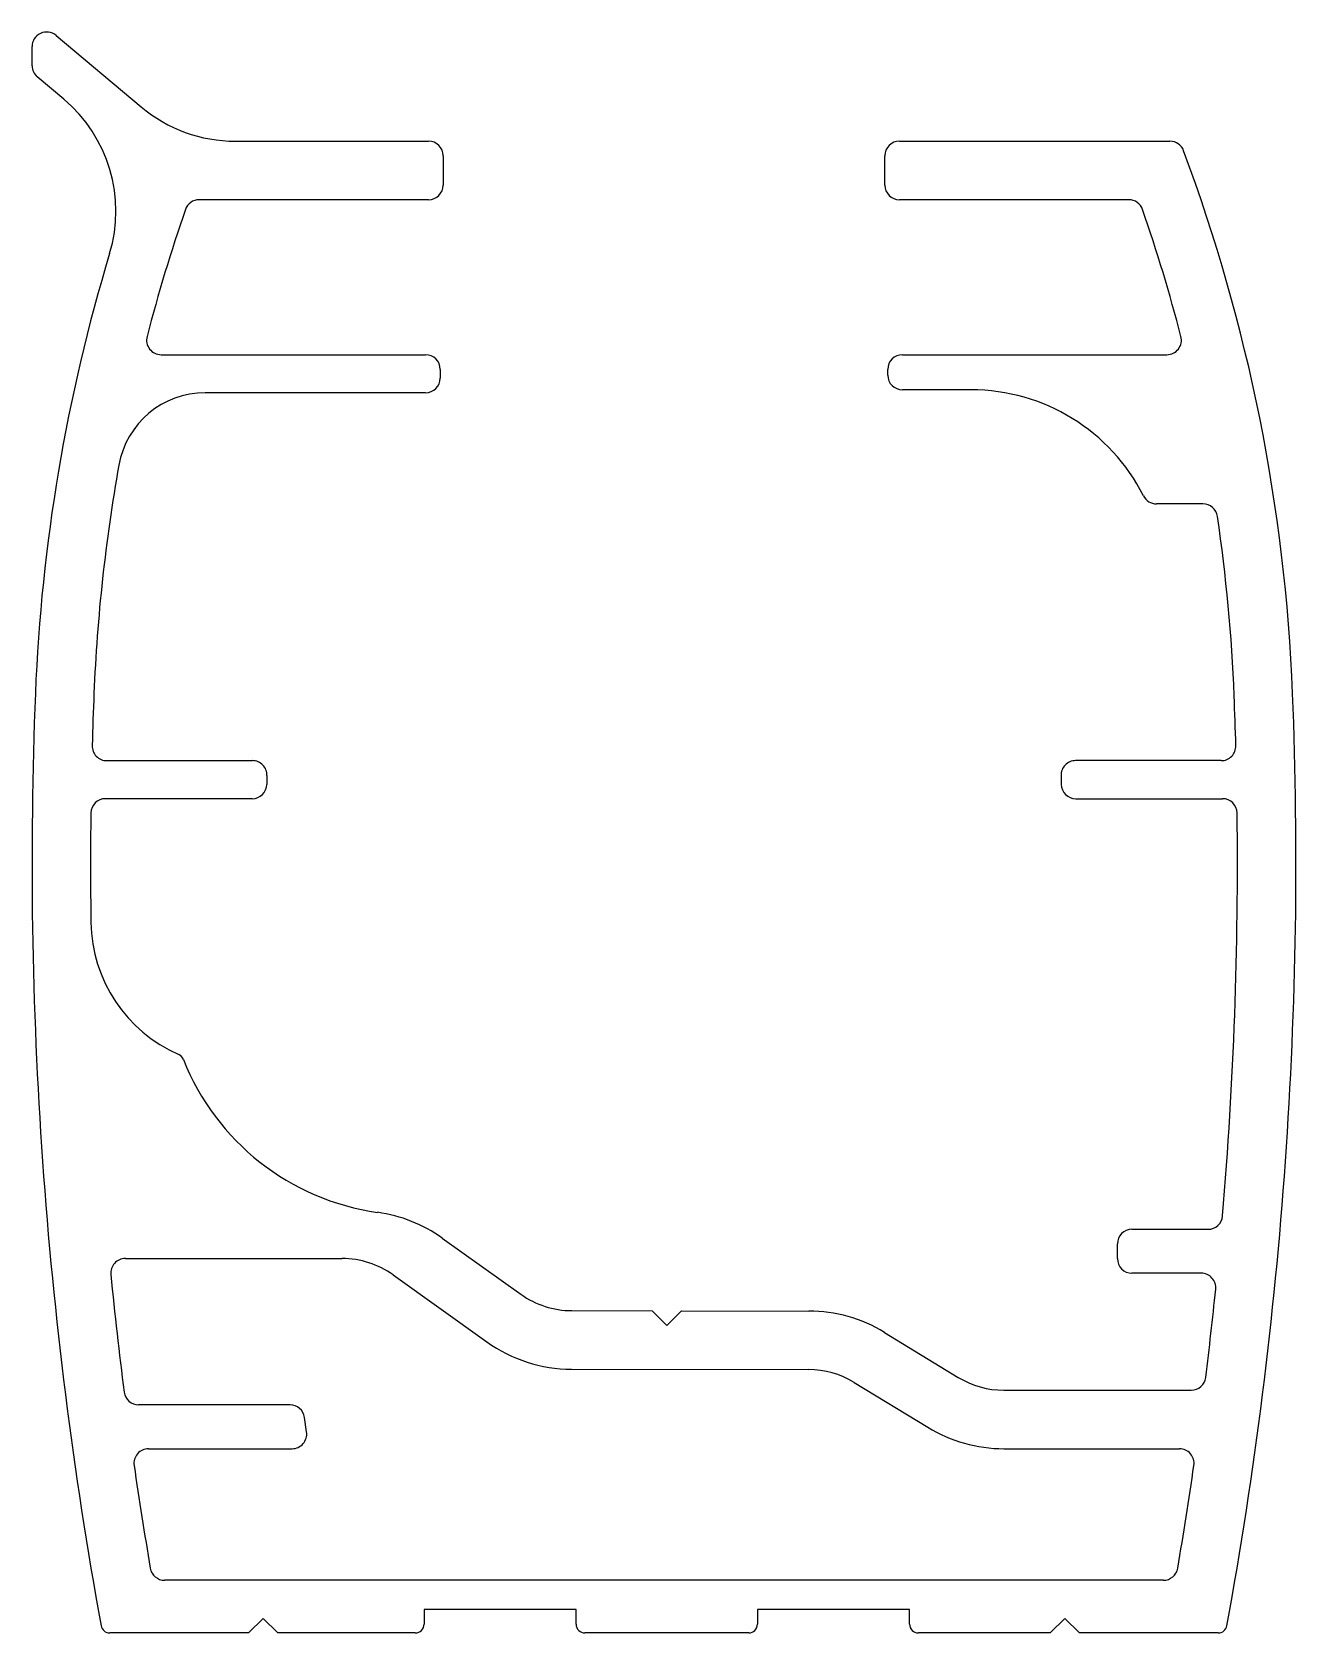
# Model space of a CAD drawing. Extents: x 678.7 to 721.9, y 336.5 to 391.2.
import ezdxf

# ---------------------------------------------------------------- set-up
doc = ezdxf.new("R2010")
doc.units = 0
doc.layers.get('0').update_dxf_attribs({"linetype": 'CONTINUOUS'})

msp = doc.modelspace()

# ---------------------------------------------------------------- linework, layer by layer
for p, q in [((679.546, 391.128), (682.46, 388.683)), ((678.725, 390.092), (678.725, 390.745)), ((679.807, 388.951), (678.903, 389.709)), ((685.674, 387.513), (692.281, 387.513)), ((708.381, 387.513), (717.628, 387.513)), ((692.781, 387.013), (692.781, 386.013)), ((707.881, 386.013), (707.881, 387.013)), ((692.281, 385.513), (684.441, 385.513)), ((716.221, 385.513), (708.381, 385.513)), ((683.142, 380.213), (692.181, 380.213)), ((708.481, 380.213), (717.52, 380.213)), ((692.681, 379.713), (692.681, 379.413)), ((707.981, 379.513), (707.981, 379.713)), ((692.181, 378.913), (684.648, 378.913)), ((710.831, 379.013), (708.481, 379.013)), ((718.758, 375.113), (717.169, 375.113)), ((681.28, 366.335), (686.258, 366.335)), ((719.382, 366.335), (714.404, 366.335)), ((686.758, 365.825), (686.751, 365.525)), ((713.904, 365.825), (713.911, 365.525)), ((686.252, 365.035), (681.235, 365.035)), ((714.41, 365.035), (719.427, 365.035)), ((716.331, 350.313), (718.929, 350.313)), ((692.751, 350.011), (695.439, 348.092)), ((715.831, 349.313), (715.831, 349.813)), ((681.916, 349.313), (689.326, 349.313)), ((691.07, 348.754), (694.277, 346.464)), ((718.695, 348.813), (716.331, 348.813)), ((697.177, 347.533), (699.926, 347.528)), ((699.926, 347.528), (700.427, 347.028)), ((700.427, 347.028), (700.926, 347.527)), ((700.926, 347.527), (705.278, 347.519)), ((707.874, 346.787), (710.39, 345.252)), ((697.174, 345.533), (705.275, 345.519)), ((706.833, 345.08), (709.348, 343.545)), ((711.953, 344.813), (718.356, 344.813)), ((687.546, 344.313), (682.368, 344.313)), ((688.111, 343.384), (688.041, 343.882)), ((682.709, 342.813), (687.616, 342.813)), ((711.953, 342.813), (717.953, 342.813)), ((717.4, 338.313), (683.262, 338.313)), ((692.127, 337.313), (692.127, 336.813)), ((697.327, 337.313), (692.127, 337.313)), ((697.327, 336.813), (697.327, 337.313)), ((703.527, 337.313), (703.527, 336.813)), ((708.727, 337.313), (703.527, 337.313)), ((708.727, 336.813), (708.727, 337.313)), ((686.629, 337.013), (686.129, 336.513)), ((687.129, 336.513), (686.629, 337.013)), ((714.033, 337.013), (713.533, 336.513)), ((714.533, 336.513), (714.033, 337.013)), ((686.129, 336.513), (681.381, 336.513)), ((691.827, 336.513), (687.129, 336.513)), ((703.227, 336.513), (697.627, 336.513)), ((713.533, 336.513), (709.027, 336.513)), ((719.281, 336.513), (714.533, 336.513))]:
    msp.add_line(p, q)
for centre, radius, start, end in [((679.225, 390.745), 0.5, 50.002, 179.9992), ((679.225, 390.092), 0.5, 180.0106, 229.9847), ((676.593, 385.121), 5, 343.119, 50.0018), ((685.674, 392.513), 5, 230.0002, 270.0004), ((692.281, 387.013), 0.5, 0.002, 89.998), ((708.381, 387.013), 0.5, 90.002, 179.998), ((717.628, 387.013), 0.5, 20.4525, 89.9762), ((661.87, 366.245), 60, 2.27554, 20.42875), ((692.281, 386.013), 0.5, 270, 0), ((708.381, 386.013), 0.5, 180, 270), ((684.441, 385.013), 0.5, 90, 160.9496), ((716.221, 385.013), 0.5, 19.0504, 90), ((738.792, 366.245), 58, 160.94961, 165.42679), ((661.87, 366.245), 58, 14.57321, 19.05039), ((738.792, 366.245), 60, 163.11822, 177.72456), ((683.142, 380.713), 0.5, 165.4272, 269.997), ((717.52, 380.713), 0.5, 269.9995, 14.5725), ((692.181, 379.713), 0.5, 0.002, 89.998), ((708.481, 379.713), 0.5, 90.002, 179.998), ((692.181, 379.413), 0.5, 270.002, 359.998), ((708.481, 379.513), 0.5, 180.002, 269.998), ((684.648, 375.913), 3, 90, 169.8759), ((710.831, 372.413), 6.6, 26.7887, 90.0001), ((738.792, 366.245), 58, 169.87592, 177.64604), ((717.169, 375.613), 0.5, 206.8077, 269.9789), ((718.758, 374.612), 0.5, 8.4063, 89.9676), ((661.87, 366.245), 58, 2.27536, 8.36783), ((824.108, 362.855), 145.383, 177.7245, 190.34043), ((824.108, 362.853), 143.383, 177.69201, 178.403), ((576.554, 362.855), 145.383, 349.65955, 2.27548), ((576.554, 362.857), 143.383, 1.59552, 2.27475), ((681.28, 366.835), 0.5, 178.403, 270), ((719.382, 366.835), 0.5, 270, 1.5955), ((686.258, 365.835), 0.5, 358.823, 90), ((714.404, 365.835), 0.5, 90, 181.177), ((686.252, 365.535), 0.5, 269.9999, 358.823), ((714.41, 365.535), 0.5, 181.177, 270.0001), ((824.108, 362.855), 143.383, 179.32621, 180.82109), ((681.235, 364.535), 0.5, 89.9999, 179.3262), ((719.427, 364.535), 0.5, 0.6738, 90.0001), ((576.554, 362.855), 143.383, 355.16551, 0.67381), ((685.739, 360.872), 5, 180.8211, 246.4579), ((683.622, 356.013), 0.3, 21.5262, 66.4535), ((691.705, 359.201), 8.389, 201.5282, 262.0181), ((689.845, 345.942), 5, 54.4671, 82.0179), ((716.331, 349.813), 0.5, 90.002, 179.998), ((718.929, 350.813), 0.5, 270.0385, 355.1247), ((681.916, 348.813), 0.5, 90.0033, 185.6394), ((689.326, 346.313), 3, 54.4671, 89.9998), ((716.331, 349.313), 0.5, 180.002, 269.998), ((824.108, 362.855), 143.383, 185.64003, 187.25426), ((718.695, 348.313), 0.5, 354.1606, 89.9987), ((576.554, 362.854), 143.383, 352.94808, 354.15874), ((697.182, 350.533), 3, 234.4682, 269.9034), ((705.27, 342.519), 5, 58.6054, 89.9027), ((697.182, 350.533), 5, 234.4672, 269.9029), ((705.27, 342.519), 3, 58.606, 89.9036), ((711.953, 347.813), 3, 238.606, 269.9996), ((718.356, 345.313), 0.5, 270.0351, 352.9112), ((682.369, 344.813), 0.5, 187.2909, 269.9604), ((687.546, 343.812), 0.5, 7.9741, 89.9668), ((687.616, 343.313), 0.5, 270.0035, 8.1457), ((711.953, 347.813), 5, 238.6059, 270), ((682.709, 342.313), 0.5, 90.0035, 188.2637), ((717.953, 342.313), 0.5, 351.7363, 89.9979), ((824.108, 362.855), 143.383, 188.26619, 189.68711), ((576.554, 362.855), 143.384, 350.31323, 351.73415), ((683.262, 338.813), 0.5, 189.7201, 269.9652), ((717.4, 338.813), 0.5, 270.0345, 350.2784), ((681.381, 336.813), 0.3, 190.3404, 270), ((691.827, 336.813), 0.3, 270, 0), ((697.627, 336.813), 0.3, 180, 270), ((703.227, 336.813), 0.3, 270, 360), ((709.027, 336.813), 0.3, 180, 270), ((719.281, 336.813), 0.3, 270, 349.6596)]:
    msp.add_arc(centre, radius, start, end)

doc.saveas('drawing.dxf')
